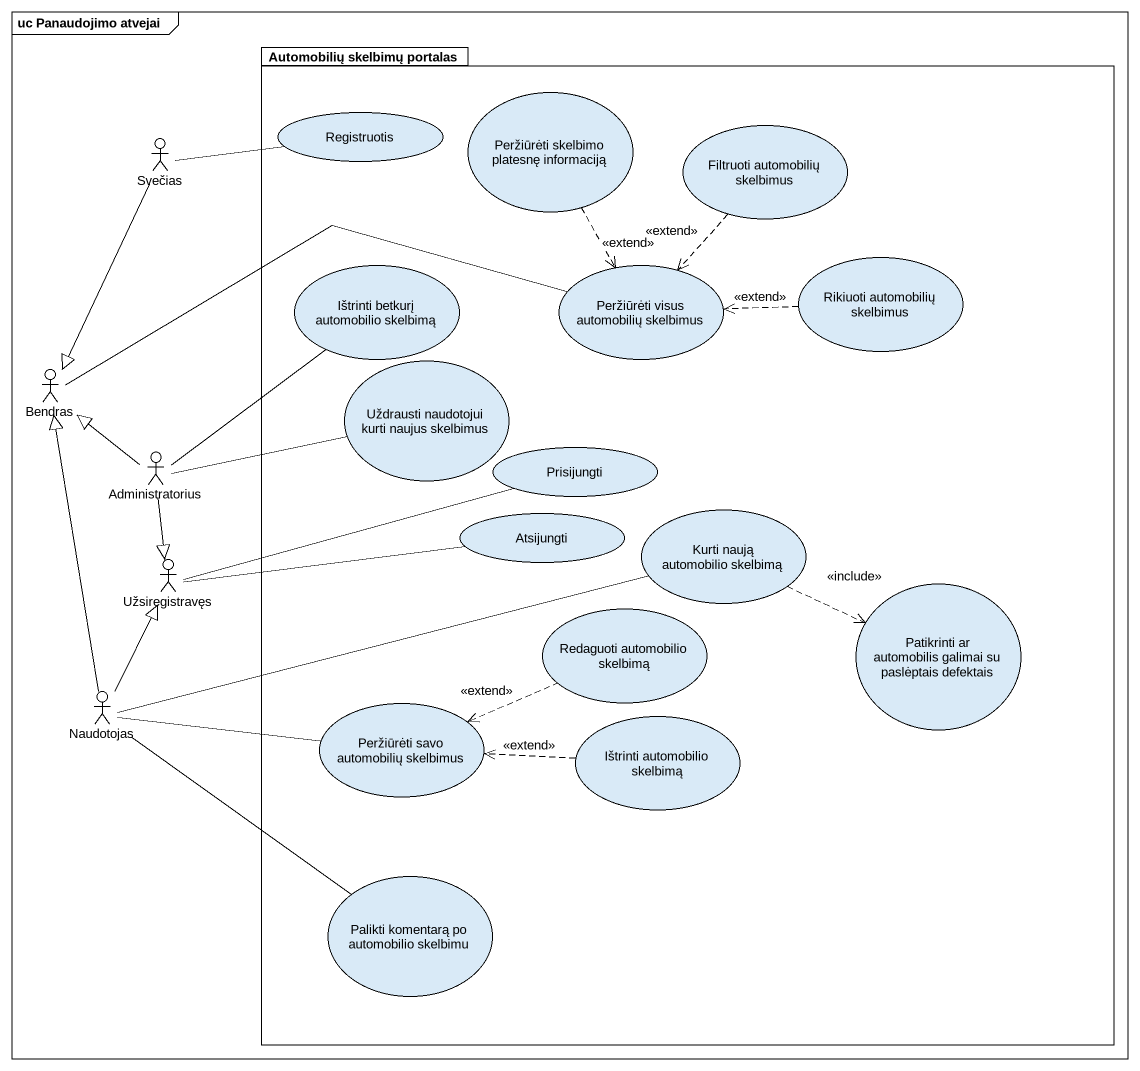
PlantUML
@startuml
mainframe uc Panaudojimo atvejai
package "Automobilių skelbimų portalas" as Automobilių_skelbimų {
  usecase Registruotis
  usecase "Peržiūrėti skelbimo platesnę informaciją" as Peržiūrėti_skelbimo
  usecase "Filtruoti automobilių skelbimus" as Filtruoti_automobilių
  usecase "Ištrinti betkurį automobilio skelbimą" as Ištrinti_betkurį
  usecase "Peržiūrėti visus automobilių skelbimus" as Peržiūrėti_visus
  usecase "Rikiuoti automobilių skelbimus" as Rikiuoti_automobilių
  usecase "Uždrausti naudotojui kurti naujus skelbimus" as Uždrausti_naudotojui_kurti
  usecase Prisijungti
  usecase "Kurti naują automobilio skelbimą" as Kurti_naują_automobilio
  usecase Atsijungti
  usecase "Redaguoti automobilio skelbimą" as Redaguoti_automobilio
  usecase "Patikrinti ar automobilis galimai su paslėptais defektais" as Patikrinti_ar_automobilis
  usecase "Peržiūrėti savo automobilių skelbimus" as Peržiūrėti_savo_automobilių
  usecase "Ištrinti automobilio skelbimą" as Ištrinti_automobilio
  usecase "Palikti komentarą po automobilio skelbimu" as Palikti_komentarą_po
}
actor Svečias
actor Bendras
actor Administratorius
actor Užsiregistravęs
actor Naudotojas
Svečias -right- Registruotis
Svečias --|> Bendras
Peržiūrėti_skelbimo ..> Peržiūrėti_visus : <<extend>>
Filtruoti_automobilių ..> Peržiūrėti_visus : <<extend>>
Rikiuoti_automobilių .left.> Peržiūrėti_visus : <<extend>>
Bendras -right- Peržiūrėti_visus
Administratorius -up- Ištrinti_betkurį
Administratorius -up-|> Bendras
Administratorius -right- Uždrausti_naudotojui_kurti
Administratorius --|> Užsiregistravęs
Kurti_naują_automobilio .right.> Patikrinti_ar_automobilis : <<include>>
Užsiregistravęs -right- Prisijungti
Užsiregistravęs -right- Atsijungti
Redaguoti_automobilio .left.> Peržiūrėti_savo_automobilių : <<extend>>
Naudotojas -up-|> Bendras
Naudotojas -right- Kurti_naują_automobilio
Naudotojas -up-|> Užsiregistravęs
Naudotojas -right- Peržiūrėti_savo_automobilių
Naudotojas -- Palikti_komentarą_po
Ištrinti_automobilio .left.> Peržiūrėti_savo_automobilių : <<extend>>
@enduml
